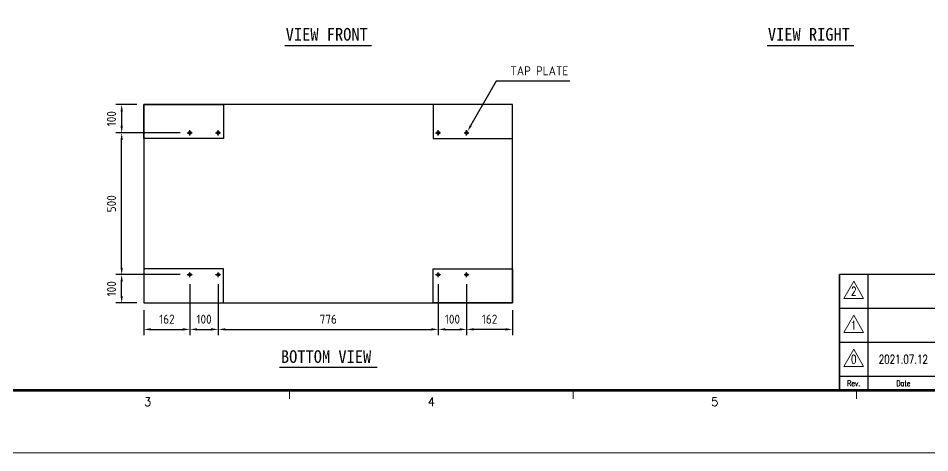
# Model space of a CAD drawing. Header units: millimetres. Extents: x 0 to 37514, y 0 to 8910.
# Drawn here: x 28507 to 31722, y 0 to 1533 of the extents above; entities that cross this region are included whole.
import ezdxf
from ezdxf.enums import TextEntityAlignment as Align

# ---------------------------------------------------------------- set-up
doc = ezdxf.new("R2010")
doc.units = ezdxf.units.MM
doc.linetypes.add('CENTER', pattern=[50.8, 31.75, -6.35, 6.35, -6.35])
doc.linetypes.add('CENTER1', pattern=[10, 7, -1, 1, -1])
for name, color, linetype in [('CENTER', 1, 'CENTER'), ('SHEET', 3, 'Continuous'), ('THIN', 3, 'Continuous')]:
    doc.layers.add(name, color=color, linetype=linetype)
doc.styles.add('HAN', font='')
doc.styles.add('HYUNDAI-STEEL', font='romans.shx', dxfattribs={"width": 0.75, "bigfont": 'whgtxt.shx'})
doc.styles.get("Standard").update_dxf_attribs({"font": 'ISOCP.SHX', "bigfont": 'WHGTXT.SHX'})
doc.styles.get('HAN').set_extended_font_data('GulimChe')
doc.dimstyles.new('PS-10', dxfattribs={"dimscale": 10, "dimtxt": 3.2, "dimasz": 2.5, "dimexe": 2, "dimexo": 2.5, "dimgap": 2, "dimtad": 1, "dimtoh": 1, "dimrnd": 0.05, "dimzin": 12, "dimdsep": 46, "dimtxsty": 'Standard', "dimcen": 0, "dimclrt": 2, "dimazin": 3, "dimtfac": 1, "dimtofl": 0, "dimtmove": 0, "dimatfit": 3, "dimfxl": 0, "dimtolj": 1, "dimtzin": 0, "dimarcsym": 0})

# ---------------------------------------------------------------- blocks, each defined once
blk = doc.blocks.new('*D175')
at = {"color": 0, "lineweight": -2}
for p, q in [((29112.5, 594.3), (29112.5, 415.3)), ((28950.5, 503.5), (28950.5, 415.3)), ((28975.5, 435.3), (29087.5, 435.3))]:
    blk.add_line(p, q, dxfattribs=at)
at = {"color": 0}
for points in [[(28975.5, 439.4), (28975.5, 431.1), (28950.5, 435.3)], [(29087.5, 439.4), (29087.5, 431.1), (29112.5, 435.3)]]:
    blk.add_solid(points, dxfattribs=at)
at = {"layer": 'Defpoints', "color": 0}
for p in [(29112.5, 619.3), (28950.5, 528.5), (29112.5, 435.3)]:
    blk.add_point(p, dxfattribs=at)
at = {"color": 2, "insert": (29031.5, 471.3), "char_height": 32, "attachment_point": 5}
blk.add_mtext('\\A1;162', dxfattribs=at)
blk = doc.blocks.new('*D176')
at = {"color": 0, "lineweight": -2}
for p, q in [((29112.5, 594.3), (29112.5, 415.3)), ((29212.5, 594.3), (29212.5, 415.3)), ((29137.5, 435.3), (29187.5, 435.3))]:
    blk.add_line(p, q, dxfattribs=at)
at = {"color": 0}
for points in [[(29137.5, 439.4), (29137.5, 431.1), (29112.5, 435.3)], [(29187.5, 439.4), (29187.5, 431.1), (29212.5, 435.3)]]:
    blk.add_solid(points, dxfattribs=at)
at = {"layer": 'Defpoints', "color": 0}
for p in [(29112.5, 619.3), (29212.5, 619.3), (29212.5, 435.3)]:
    blk.add_point(p, dxfattribs=at)
at = {"color": 2, "insert": (29162.5, 471.3), "char_height": 32, "attachment_point": 5}
blk.add_mtext('\\A1;100', dxfattribs=at)
blk = doc.blocks.new('*D177')
at = {"color": 0, "lineweight": -2}
for p, q in [((29212.5, 594.3), (29212.5, 415.3)), ((29988.5, 594.3), (29988.5, 415.3)), ((29237.5, 435.3), (29963.5, 435.3))]:
    blk.add_line(p, q, dxfattribs=at)
at = {"color": 0}
for points in [[(29237.5, 439.4), (29237.5, 431.1), (29212.5, 435.3)], [(29963.5, 439.4), (29963.5, 431.1), (29988.5, 435.3)]]:
    blk.add_solid(points, dxfattribs=at)
at = {"layer": 'Defpoints', "color": 0}
for p in [(29212.5, 619.3), (29988.5, 619.3), (29988.5, 435.3)]:
    blk.add_point(p, dxfattribs=at)
at = {"color": 2, "insert": (29600.5, 471.3), "char_height": 32, "attachment_point": 5}
blk.add_mtext('\\A1;776', dxfattribs=at)
blk = doc.blocks.new('*D178')
at = {"color": 0, "lineweight": -2}
for p, q in [((29988.5, 594.3), (29988.5, 415.3)), ((30088.5, 594.3), (30088.5, 415.3)), ((30013.5, 435.3), (30063.5, 435.3))]:
    blk.add_line(p, q, dxfattribs=at)
at = {"color": 0}
for points in [[(30013.5, 439.4), (30013.5, 431.1), (29988.5, 435.3)], [(30063.5, 439.4), (30063.5, 431.1), (30088.5, 435.3)]]:
    blk.add_solid(points, dxfattribs=at)
at = {"layer": 'Defpoints', "color": 0}
for p in [(29988.5, 619.3), (30088.5, 619.3), (30088.5, 435.3)]:
    blk.add_point(p, dxfattribs=at)
at = {"color": 2, "insert": (30038.5, 471.3), "char_height": 32, "attachment_point": 5}
blk.add_mtext('\\A1;100', dxfattribs=at)
blk = doc.blocks.new('*D179')
at = {"color": 0, "lineweight": -2}
for p, q in [((29078.3, 628.5), (28851.9, 628.5)), ((28871.9, 553.5), (28871.9, 603.5)), ((28925.5, 528.5), (28851.9, 528.5))]:
    blk.add_line(p, q, dxfattribs=at)
at = {"color": 0}
for points in [[(28867.8, 603.5), (28876.1, 603.5), (28871.9, 628.5)], [(28867.8, 553.5), (28876.1, 553.5), (28871.9, 528.5)]]:
    blk.add_solid(points, dxfattribs=at)
at = {"layer": 'Defpoints', "color": 0}
for p in [(28871.9, 628.5), (29103.3, 628.5), (28950.5, 528.5)]:
    blk.add_point(p, dxfattribs=at)
at = {"color": 2, "insert": (28835.9, 578.5), "char_height": 32, "attachment_point": 5, "rotation": 90}
blk.add_mtext('\\A1;100', dxfattribs=at)
blk = doc.blocks.new('*D180')
at = {"color": 0, "lineweight": -2}
for p, q in [((29078.3, 1128.5), (28851.9, 1128.5)), ((28871.9, 653.5), (28871.9, 1103.5)), ((29078.3, 628.5), (28851.9, 628.5))]:
    blk.add_line(p, q, dxfattribs=at)
at = {"color": 0}
for points in [[(28867.8, 1103.5), (28876.1, 1103.5), (28871.9, 1128.5)], [(28867.8, 653.5), (28876.1, 653.5), (28871.9, 628.5)]]:
    blk.add_solid(points, dxfattribs=at)
at = {"layer": 'Defpoints', "color": 0}
for p in [(28871.9, 1128.5), (29103.3, 1128.5), (29103.3, 628.5)]:
    blk.add_point(p, dxfattribs=at)
at = {"color": 2, "insert": (28835.9, 878.5), "char_height": 32, "attachment_point": 5, "rotation": 90}
blk.add_mtext('\\A1;500', dxfattribs=at)
blk = doc.blocks.new('*D181')
at = {"color": 0, "lineweight": -2}
for p, q in [((28925.5, 1228.5), (28851.9, 1228.5)), ((28871.9, 1203.5), (28871.9, 1153.5)), ((29078.3, 1128.5), (28851.9, 1128.5))]:
    blk.add_line(p, q, dxfattribs=at)
at = {"color": 0}
for points in [[(28867.8, 1203.5), (28876.1, 1203.5), (28871.9, 1228.5)], [(28867.8, 1153.5), (28876.1, 1153.5), (28871.9, 1128.5)]]:
    blk.add_solid(points, dxfattribs=at)
at = {"layer": 'Defpoints', "color": 0}
for p in [(28950.5, 1228.5), (28871.9, 1128.5), (29103.3, 1128.5)]:
    blk.add_point(p, dxfattribs=at)
at = {"color": 2, "insert": (28835.9, 1178.5), "char_height": 32, "attachment_point": 5, "rotation": 90}
blk.add_mtext('\\A1;100', dxfattribs=at)
blk = doc.blocks.new('*D182')
at = {"color": 0, "lineweight": -2}
for p, q in [((30088.5, 594.3), (30088.5, 415.3)), ((30250.5, 503.5), (30250.5, 415.3)), ((30225.5, 435.3), (30113.5, 435.3))]:
    blk.add_line(p, q, dxfattribs=at)
at = {"color": 0}
for points in [[(30113.5, 439.4), (30113.5, 431.1), (30088.5, 435.3)], [(30225.5, 439.4), (30225.5, 431.1), (30250.5, 435.3)]]:
    blk.add_solid(points, dxfattribs=at)
at = {"layer": 'Defpoints', "color": 0}
for p in [(30088.5, 619.3), (30250.5, 528.5), (30088.5, 435.3)]:
    blk.add_point(p, dxfattribs=at)
at = {"color": 2, "insert": (30169.5, 471.3), "char_height": 32, "attachment_point": 5}
blk.add_mtext('\\A1;162', dxfattribs=at)
blk = doc.blocks.new('*D183')
at = {"color": 0, "lineweight": -2}
for p, q in [((30193.3, 1311.4), (30103.9, 1155.4)), ((30452.9, 1311.4), (30193.3, 1311.4))]:
    blk.add_line(p, q, dxfattribs=at)
at = {"color": 0}
blk.add_solid([(30100.3, 1157.4), (30107.5, 1153.3), (30091.5, 1133.7)], dxfattribs=at)
at = {"layer": 'Defpoints', "color": 0}
for p in [(30091.5, 1133.7), (30085.5, 1123.3)]:
    blk.add_point(p, dxfattribs=at)
at = {"color": 2, "insert": (30344.9, 1347.4), "char_height": 32, "attachment_point": 5}
blk.add_mtext('\\A1;TAP PLATE', dxfattribs=at)
blk = doc.blocks.new('HYUNDAI-STEEL_A1-OUT')
at = {"layer": 'Defpoints', "linetype": 'Continuous', "lineweight": 0}
blk.add_lwpolyline([(841, 594), (0, 594), (0, 0), (841, 0)], close=True, dxfattribs=at)
at = {"layer": 'SHEET', "color": 7}
for p, q in [((526, 63), (686, 63)), ((536, 63), (536, 22)), ((526, 51), (686, 51)), ((526, 39), (686, 39)), ((526, 27), (686, 27))]:
    blk.add_line(p, q, dxfattribs=at)
at = {"layer": 'SHEET', "color": 3, "linetype": 'Continuous', "lineweight": 0}
for p, q in [((332, 22), (332, 19)), ((432, 22), (432, 19)), ((532, 22), (532, 19))]:
    blk.add_line(p, q, dxfattribs=at)
at = {"layer": 'SHEET', "color": 4, "linetype": 'Continuous', "lineweight": 0, "const_width": 1, "flags": 128}
blk.add_lwpolyline([(829, 22), (829, 572), (32, 572), (32, 22), (829, 22)], dxfattribs=at)
at = {"layer": 'SHEET', "color": 4, "const_width": 0.5}
blk.add_lwpolyline([(526, 63), (526, 22), (829, 22), (829, 104), (686, 104), (686, 22)], dxfattribs=at)
at = {"layer": 'SHEET', "color": 7, "lineweight": 0}
for points in [[(531, 60.53), (534.5, 54.47), (527.5, 54.47)], [(531, 48.53), (534.5, 42.47), (527.5, 42.47)], [(531, 36.53), (534.5, 30.47), (527.5, 30.47)]]:
    blk.add_lwpolyline(points, close=True, dxfattribs=at)
at = {"layer": 'SHEET', "color": 2, "style": 'HYUNDAI-STEEL', "width": 0.75}
for s, p in [('2', (531, 57)), ('1', (531, 45)), ('0', (531, 33))]:
    blk.add_text(s, height=3, dxfattribs=at).set_placement(p, align=Align.MIDDLE_CENTER)
at = {"layer": 'SHEET', "color": 7, "linetype": 'Continuous', "lineweight": 0, "style": 'HYUNDAI-STEEL', "width": 0.75}
for s, p in [('Rev.', (531, 24.5)), ('Date', (548.5, 24.5))]:
    blk.add_text(s, height=2, dxfattribs=at).set_placement(p, align=Align.MIDDLE_CENTER)
at = {"layer": 'SHEET', "color": 2, "linetype": 'Continuous', "lineweight": 0, "style": 'HYUNDAI-STEEL'}
for s, p in [('3', (282, 18)), ('4', (382, 18)), ('5', (482, 18))]:
    blk.add_text(s, height=3, dxfattribs=at).set_placement(p, align=Align.MIDDLE_CENTER)
blk = doc.blocks.new('A$C58D93A32')
at = {"color": 3}
blk.add_lwpolyline([(0, 0), (-280, 0), (-280, 120), (0, 120)], close=True, dxfattribs=at)
for centre in [(-118, 20), (-18, 20)]:
    blk.add_circle(centre, 3.32)
at = {"layer": 'CENTER'}
for p, q in [((-124, 20), (-112, 20)), ((-118, 26), (-118, 14)), ((-24, 20), (-12, 20)), ((-18, 26), (-18, 14))]:
    blk.add_line(p, q, dxfattribs=at)
at = {"layer": 'THIN'}
for centre in [(-118, 20), (-18, 20)]:
    blk.add_arc(centre, 4, 255, 165, dxfattribs=at)

msp = doc.modelspace()

# ---------------------------------------------------------------- linework, layer by layer
for p, q in [((29447.543, 1436.59), (29753.502, 1436.59)), ((31148.014, 1436.59), (31453.973, 1436.59)), ((29428.282, 302.261), (29772.763, 302.261))]:
    msp.add_line(p, q)
at = {"color": 1, "linetype": 'CENTER1'}
for p, q in [((29103.322, 1128.474), (29121.722, 1128.474)), ((29112.522, 1119.274), (29112.522, 1137.674)), ((29203.322, 1128.474), (29221.722, 1128.474)), ((29212.522, 1119.274), (29212.522, 1137.674)), ((29979.322, 1128.474), (29997.722, 1128.474)), ((29988.522, 1119.274), (29988.522, 1137.674)), ((30079.322, 1128.474), (30097.722, 1128.474)), ((30088.522, 1119.274), (30088.522, 1137.674)), ((29103.322, 628.474), (29121.722, 628.474)), ((29112.522, 619.274), (29112.522, 637.674)), ((29203.322, 628.474), (29221.722, 628.474)), ((29212.522, 619.274), (29212.522, 637.674)), ((29979.322, 628.474), (29997.722, 628.474)), ((29988.522, 619.274), (29988.522, 637.674)), ((30079.322, 628.474), (30097.722, 628.474)), ((30088.522, 619.274), (30088.522, 637.674))]:
    msp.add_line(p, q, dxfattribs=at)
at = {"color": 3}
msp.add_lwpolyline([(28950.522, 528.474), (30250.522, 528.474), (30250.522, 1228.474), (28950.522, 1228.474)], close=True, dxfattribs=at)
for centre in [(29112.522, 1128.474), (29212.522, 1128.474), (29988.522, 1128.474), (30088.522, 1128.474), (29112.522, 628.474), (29212.522, 628.474), (29988.522, 628.474), (30088.522, 628.474)]:
    msp.add_circle(centre, 4.5, dxfattribs=at)

# ---------------------------------------------------------------- block references
msp.add_blockref('A$C58D93A32', (29230.522, 1108.474))
at = {"xscale": -1}
msp.add_blockref('A$C58D93A32', (29970.522, 1108.474), dxfattribs=at)
at = {"xscale": -1, "rotation": 180}
msp.add_blockref('A$C58D93A32', (29230.522, 648.474), dxfattribs=at)
at = {"rotation": 180}
msp.add_blockref('A$C58D93A32', (29970.522, 648.474), dxfattribs=at)
at = {"layer": 'SHEET', "xscale": 10, "yscale": 10, "zscale": 10}
msp.add_blockref('HYUNDAI-STEEL_A1-OUT', (26143.768, 0), dxfattribs=at)

# ---------------------------------------------------------------- texts
at = {"color": 2, "style": 'HAN'}
for s, p in [('VIEW FRONT', (29450.501, 1453.77)), ('VIEW RIGHT', (31150.972, 1453.77)), ('BOTTOM VIEW', (29433.564, 316.995))]:
    msp.add_text(s, height=44.8, dxfattribs=at).set_placement(p)
at = {"layer": 'SHEET', "color": 2, "style": 'HYUNDAI-STEEL', "width": 0.75}
msp.add_text('2021.07.12', height=30, dxfattribs=at).set_placement((31628.768, 330), align=Align.MIDDLE_CENTER)

# ---------------------------------------------------------------- dimensions: what is measured, and where the dimension line sits
dim = msp.add_diameter_dim_2p(p1=(30085.539, 1123.268), p2=(30091.505, 1133.68), text='TAP PLATE', dimstyle='PS-10')
dim.commit()
dim.dimension.update_dxf_attribs({"geometry": '*D183', "text_midpoint": (30344.936, 1311.395), "dimtype": 163})
for base, p1, p2, angle, picture, middle in [((28871.949, 1128.474), (28950.522, 1228.474), (29103.322, 1128.474), 270, '*D181', (28835.949, 1178.474)), ((28871.949, 1128.474), (29103.322, 628.474), (29103.322, 1128.474), 90, '*D180', (28835.949, 878.474)), ((28871.949, 628.474), (28950.522, 528.474), (29103.322, 628.474), 90, '*D179', (28835.949, 578.474)), ((30088.522, 435.265), (30250.522, 528.474), (30088.522, 619.274), 180, '*D182', (30169.522, 471.269))]:
    dim = msp.add_linear_dim(base=base, p1=p1, p2=p2, angle=angle, dimstyle='PS-10')
    dim.commit()
    dim.dimension.update_dxf_attribs({"geometry": picture, "text_midpoint": middle})
dim = msp.add_linear_dim(base=(29112.522, 435.265), p1=(28950.522, 528.474), p2=(29112.522, 619.274), dimstyle='PS-10')
dim.commit()
dim.dimension.update_dxf_attribs({"geometry": '*D175', "text_midpoint": (29031.522, 471.269)})
for base, p1, p2, picture, middle in [((29212.522, 435.265), (29112.522, 619.274), (29212.522, 619.274), '*D176', (29162.522, 471.265)), ((29988.522, 435.265), (29212.522, 619.274), (29988.522, 619.274), '*D177', (29600.522, 471.265)), ((30088.522, 435.265), (29988.522, 619.274), (30088.522, 619.274), '*D178', (30038.522, 471.265))]:
    dim = msp.add_linear_dim(base=base, p1=p1, p2=p2, dimstyle='PS-10', override={"dimtmove": 1})
    dim.commit()
    dim.dimension.update_dxf_attribs({"geometry": picture, "text_midpoint": middle})

doc.saveas('drawing.dxf')
